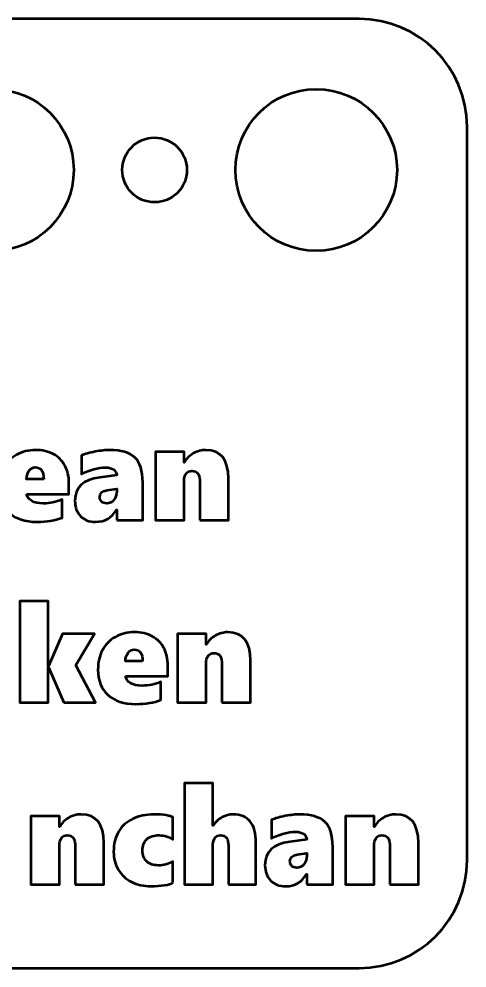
# Model space of a CAD drawing. Header units: centimetres. Extents: x -15.7 to 15.7, y -6.7 to 6.7.
# Drawn here: x 4.621 to 6.7, y -6.7 to -2.3 of the extents above; entities that cross this region are included whole.
import ezdxf

# ---------------------------------------------------------------- set-up
doc = ezdxf.new("R2010")
doc.units = ezdxf.units.CM
doc.header["$MEASUREMENT"] = 0
doc.layers.add('Layer 1', color=7, linetype='Continuous')

msp = doc.modelspace()

# ---------------------------------------------------------------- linework, layer by layer
at = {"layer": 'Layer 1', "lineweight": 53}
for centre, major_axis in [((4.50001, -3.00001), (0, 0.37501)), ((6.00001, -3.00001), (0, 0.37501)), ((5.25, -3), (0, 0.15))]:
    msp.add_ellipse(centre, major_axis=major_axis, ratio=1, dxfattribs=at)
msp.add_open_spline([(2.3, -6.2), (2.3, -6.2), (2.3, -2.8), (2.3, -2.8), (2.3, -2.8), (2.3, -2.52386), (2.52386, -2.3), (2.8, -2.3), (2.8, -2.3), (2.8, -2.3), (6.2, -2.3), (6.2, -2.3), (6.2, -2.3), (6.47614, -2.3), (6.7, -2.52386), (6.7, -2.8), (6.7, -2.8), (6.7, -2.8), (6.7, -6.2), (6.7, -6.2), (6.7, -6.2), (6.7, -6.47614), (6.47614, -6.7), (6.2, -6.7), (6.2, -6.7), (6.2, -6.7), (2.8, -6.7), (2.8, -6.7), (2.8, -6.7), (2.52386, -6.7), (2.3, -6.47614), (2.3, -6.2)], degree=3, knots=[0, 0, 0, 0, 0.1111111, 0.1111111, 0.1111111, 0.1111111, 0.2222222, 0.2222222, 0.2222222, 0.2222222, 0.3333333, 0.3333333, 0.3333333, 0.3333333, 0.4444444, 0.4444444, 0.4444444, 0.4444444, 0.5555556, 0.5555556, 0.5555556, 0.5555556, 0.6666667, 0.6666667, 0.6666667, 0.6666667, 0.7777778, 0.7777778, 0.7777778, 0.7777778, 1, 1, 1, 1], dxfattribs=at)
at = {"layer": 'Layer 1', "color": 5, "lineweight": 53}
for points, knots in [([(4.65648, -4.50249), (4.6588, -4.51615), (4.66664, -4.52684), (4.68008, -4.53467), (4.68008, -4.53467), (4.69352, -4.54239), (4.7113, -4.54631), (4.73342, -4.54631), (4.73342, -4.54631), (4.76421, -4.54631), (4.79342, -4.54038), (4.82094, -4.52853), (4.82094, -4.52853), (4.82094, -4.52853), (4.82094, -4.61214), (4.82094, -4.61214), (4.82094, -4.61214), (4.78887, -4.62494), (4.75003, -4.6314), (4.70431, -4.6314), (4.70431, -4.6314), (4.64896, -4.6314), (4.60589, -4.61722), (4.57509, -4.58896), (4.57509, -4.58896), (4.54429, -4.5607), (4.52884, -4.52176), (4.52884, -4.47212), (4.52884, -4.47212), (4.52884, -4.43804), (4.53561, -4.40799), (4.54916, -4.38195), (4.54916, -4.38195), (4.56271, -4.35602), (4.58271, -4.3356), (4.60927, -4.32078), (4.60927, -4.32078), (4.63584, -4.30607), (4.66505, -4.29866), (4.69712, -4.29866), (4.69712, -4.29866), (4.72992, -4.29866), (4.75808, -4.30501), (4.78146, -4.31782), (4.78146, -4.31782), (4.80475, -4.33062), (4.82253, -4.34861), (4.83459, -4.37179), (4.83459, -4.37179), (4.84666, -4.39486), (4.85269, -4.42196), (4.85269, -4.45296), (4.85269, -4.45296), (4.85269, -4.45296), (4.85269, -4.50249), (4.85269, -4.50249), (4.85269, -4.50249), (4.85269, -4.50249), (4.65648, -4.50249), (4.65648, -4.50249)], [0, 0, 0, 0, 0.0625, 0.0625, 0.0625, 0.0625, 0.125, 0.125, 0.125, 0.125, 0.1875, 0.1875, 0.1875, 0.1875, 0.25, 0.25, 0.25, 0.25, 0.3125, 0.3125, 0.3125, 0.3125, 0.375, 0.375, 0.375, 0.375, 0.4375, 0.4375, 0.4375, 0.4375, 0.5, 0.5, 0.5, 0.5, 0.5625, 0.5625, 0.5625, 0.5625, 0.625, 0.625, 0.625, 0.625, 0.6875, 0.6875, 0.6875, 0.6875, 0.75, 0.75, 0.75, 0.75, 0.8125, 0.8125, 0.8125, 0.8125, 0.875, 0.875, 0.875, 0.875, 1, 1, 1, 1]), ([(5.07431, -4.62378), (5.07431, -4.62378), (5.07431, -4.57552), (5.07431, -4.57552), (5.07431, -4.57552), (5.07431, -4.57552), (5.07304, -4.57552), (5.07304, -4.57552), (5.07304, -4.57552), (5.05197, -4.61277), (5.0198, -4.6314), (4.97641, -4.6314), (4.97641, -4.6314), (4.94646, -4.6314), (4.92296, -4.62251), (4.90603, -4.60473), (4.90603, -4.60473), (4.8891, -4.58695), (4.88063, -4.56324), (4.88063, -4.5335), (4.88063, -4.5335), (4.88063, -4.47117), (4.91894, -4.43497), (4.99557, -4.42513), (4.99557, -4.42513), (4.99557, -4.42513), (5.07431, -4.41486), (5.07431, -4.41486), (5.07431, -4.41486), (5.07431, -4.40449), (5.06965, -4.39592), (5.06034, -4.38925), (5.06034, -4.38925), (5.05113, -4.38259), (5.03864, -4.3793), (5.02287, -4.3793), (5.02287, -4.3793), (4.98742, -4.3793), (4.94995, -4.38946), (4.91048, -4.40978), (4.91048, -4.40978), (4.91048, -4.40978), (4.91048, -4.32406), (4.91048, -4.32406), (4.91048, -4.32406), (4.92762, -4.31665), (4.9491, -4.31051), (4.97493, -4.30575), (4.97493, -4.30575), (5.00075, -4.30099), (5.02287, -4.29866), (5.04129, -4.29866), (5.04129, -4.29866), (5.09515, -4.29866), (5.13431, -4.3102), (5.15855, -4.33327), (5.15855, -4.33327), (5.18278, -4.35623), (5.19496, -4.39476), (5.19496, -4.44863), (5.19496, -4.44863), (5.19496, -4.44863), (5.19496, -4.62378), (5.19496, -4.62378), (5.19496, -4.62378), (5.19496, -4.62378), (5.07431, -4.62378), (5.07431, -4.62378)], [0, 0, 0, 0, 0.0555556, 0.0555556, 0.0555556, 0.0555556, 0.1111111, 0.1111111, 0.1111111, 0.1111111, 0.1666667, 0.1666667, 0.1666667, 0.1666667, 0.2222222, 0.2222222, 0.2222222, 0.2222222, 0.2777778, 0.2777778, 0.2777778, 0.2777778, 0.3333333, 0.3333333, 0.3333333, 0.3333333, 0.3888889, 0.3888889, 0.3888889, 0.3888889, 0.4444444, 0.4444444, 0.4444444, 0.4444444, 0.5, 0.5, 0.5, 0.5, 0.5555556, 0.5555556, 0.5555556, 0.5555556, 0.6111111, 0.6111111, 0.6111111, 0.6111111, 0.6666667, 0.6666667, 0.6666667, 0.6666667, 0.7222222, 0.7222222, 0.7222222, 0.7222222, 0.7777778, 0.7777778, 0.7777778, 0.7777778, 0.8333333, 0.8333333, 0.8333333, 0.8333333, 0.8888889, 0.8888889, 0.8888889, 0.8888889, 1, 1, 1, 1]), ([(5.46039, -4.62378), (5.46039, -4.62378), (5.46039, -4.45042), (5.46039, -4.45042), (5.46039, -4.45042), (5.46039, -4.43074), (5.45743, -4.41666), (5.45161, -4.40809), (5.45161, -4.40809), (5.44568, -4.39952), (5.43615, -4.39518), (5.42293, -4.39518), (5.42293, -4.39518), (5.4116, -4.39518), (5.40271, -4.39962), (5.39636, -4.40851), (5.39636, -4.40851), (5.38991, -4.4174), (5.38673, -4.42883), (5.38673, -4.44259), (5.38673, -4.44259), (5.38673, -4.44259), (5.38673, -4.62378), (5.38673, -4.62378), (5.38673, -4.62378), (5.38673, -4.62378), (5.25465, -4.62378), (5.25465, -4.62378), (5.25465, -4.62378), (5.25465, -4.62378), (5.25465, -4.30628), (5.25465, -4.30628), (5.25465, -4.30628), (5.25465, -4.30628), (5.38673, -4.30628), (5.38673, -4.30628), (5.38673, -4.30628), (5.38673, -4.30628), (5.38673, -4.35581), (5.38673, -4.35581), (5.38673, -4.35581), (5.38673, -4.35581), (5.388, -4.35581), (5.388, -4.35581), (5.388, -4.35581), (5.39848, -4.33771), (5.41266, -4.32364), (5.43044, -4.31369), (5.43044, -4.31369), (5.44822, -4.30363), (5.46748, -4.29866), (5.48833, -4.29866), (5.48833, -4.29866), (5.55776, -4.29866), (5.59247, -4.34247), (5.59247, -4.4301), (5.59247, -4.4301), (5.59247, -4.4301), (5.59247, -4.62378), (5.59247, -4.62378), (5.59247, -4.62378), (5.59247, -4.62378), (5.46039, -4.62378), (5.46039, -4.62378)], [0, 0, 0, 0, 0.0588235, 0.0588235, 0.0588235, 0.0588235, 0.1176471, 0.1176471, 0.1176471, 0.1176471, 0.1764706, 0.1764706, 0.1764706, 0.1764706, 0.2352941, 0.2352941, 0.2352941, 0.2352941, 0.2941176, 0.2941176, 0.2941176, 0.2941176, 0.3529412, 0.3529412, 0.3529412, 0.3529412, 0.4117647, 0.4117647, 0.4117647, 0.4117647, 0.4705882, 0.4705882, 0.4705882, 0.4705882, 0.5294118, 0.5294118, 0.5294118, 0.5294118, 0.5882353, 0.5882353, 0.5882353, 0.5882353, 0.6470588, 0.6470588, 0.6470588, 0.6470588, 0.7058824, 0.7058824, 0.7058824, 0.7058824, 0.7647059, 0.7647059, 0.7647059, 0.7647059, 0.8235294, 0.8235294, 0.8235294, 0.8235294, 0.8823529, 0.8823529, 0.8823529, 0.8823529, 1, 1, 1, 1]), ([(4.73585, -4.43328), (4.73585, -4.39687), (4.72273, -4.37867), (4.69648, -4.37867), (4.69648, -4.37867), (4.68547, -4.37867), (4.67637, -4.38364), (4.66886, -4.39359), (4.66886, -4.39359), (4.66145, -4.40365), (4.65711, -4.41677), (4.65584, -4.43328), (4.65584, -4.43328), (4.65584, -4.43328), (4.73585, -4.43328), (4.73585, -4.43328)], [0, 0, 0, 0, 0.2, 0.2, 0.2, 0.2, 0.4, 0.4, 0.4, 0.4, 0.6, 0.6, 0.6, 0.6, 1, 1, 1, 1]), ([(4.9962, -4.51594), (4.9962, -4.52461), (4.99895, -4.5317), (5.00446, -4.53731), (5.00446, -4.53731), (5.00985, -4.54292), (5.01768, -4.54567), (5.02784, -4.54567), (5.02784, -4.54567), (5.04171, -4.54567), (5.05282, -4.54049), (5.06139, -4.53012), (5.06139, -4.53012), (5.06997, -4.51985), (5.07431, -4.50662), (5.07431, -4.49043), (5.07431, -4.49043), (5.07431, -4.49043), (5.07431, -4.47836), (5.07431, -4.47836), (5.07431, -4.47836), (5.07431, -4.47836), (5.02964, -4.48461), (5.02964, -4.48461), (5.02964, -4.48461), (5.00731, -4.48831), (4.9962, -4.49868), (4.9962, -4.51594)], [0, 0, 0, 0, 0.125, 0.125, 0.125, 0.125, 0.25, 0.25, 0.25, 0.25, 0.375, 0.375, 0.375, 0.375, 0.5, 0.5, 0.5, 0.5, 0.625, 0.625, 0.625, 0.625, 0.75, 0.75, 0.75, 0.75, 1, 1, 1, 1]), ([(4.82888, -5.46844), (4.82888, -5.46844), (4.75829, -5.30524), (4.75829, -5.30524), (4.75829, -5.30524), (4.75829, -5.30524), (4.75702, -5.30524), (4.75702, -5.30524), (4.75702, -5.30524), (4.75702, -5.30524), (4.75702, -5.46844), (4.75702, -5.46844), (4.75702, -5.46844), (4.75702, -5.46844), (4.62494, -5.46844), (4.62494, -5.46844), (4.62494, -5.46844), (4.62494, -5.46844), (4.62494, -4.99854), (4.62494, -4.99854), (4.62494, -4.99854), (4.62494, -4.99854), (4.75702, -4.99854), (4.75702, -4.99854), (4.75702, -4.99854), (4.75702, -4.99854), (4.75702, -5.30016), (4.75702, -5.30016), (4.75702, -5.30016), (4.75702, -5.30016), (4.75829, -5.30016), (4.75829, -5.30016), (4.75829, -5.30016), (4.75829, -5.30016), (4.82243, -5.15094), (4.82243, -5.15094), (4.82243, -5.15094), (4.82243, -5.15094), (4.97112, -5.15094), (4.97112, -5.15094), (4.97112, -5.15094), (4.97112, -5.15094), (4.88529, -5.29635), (4.88529, -5.29635), (4.88529, -5.29635), (4.88529, -5.29635), (4.9761, -5.46844), (4.9761, -5.46844), (4.9761, -5.46844), (4.9761, -5.46844), (4.82888, -5.46844), (4.82888, -5.46844)], [0, 0, 0, 0, 0.0714286, 0.0714286, 0.0714286, 0.0714286, 0.1428571, 0.1428571, 0.1428571, 0.1428571, 0.2142857, 0.2142857, 0.2142857, 0.2142857, 0.2857143, 0.2857143, 0.2857143, 0.2857143, 0.3571429, 0.3571429, 0.3571429, 0.3571429, 0.4285714, 0.4285714, 0.4285714, 0.4285714, 0.5, 0.5, 0.5, 0.5, 0.5714286, 0.5714286, 0.5714286, 0.5714286, 0.6428571, 0.6428571, 0.6428571, 0.6428571, 0.7142857, 0.7142857, 0.7142857, 0.7142857, 0.7857143, 0.7857143, 0.7857143, 0.7857143, 0.8571429, 0.8571429, 0.8571429, 0.8571429, 1, 1, 1, 1]), ([(5.11506, -5.34715), (5.11738, -5.36081), (5.12522, -5.3715), (5.13866, -5.37933), (5.13866, -5.37933), (5.1521, -5.38705), (5.16988, -5.39097), (5.192, -5.39097), (5.192, -5.39097), (5.22279, -5.39097), (5.252, -5.38504), (5.27952, -5.37319), (5.27952, -5.37319), (5.27952, -5.37319), (5.27952, -5.4568), (5.27952, -5.4568), (5.27952, -5.4568), (5.24745, -5.4696), (5.20861, -5.47606), (5.16289, -5.47606), (5.16289, -5.47606), (5.10754, -5.47606), (5.06447, -5.46188), (5.03367, -5.43362), (5.03367, -5.43362), (5.00287, -5.40536), (4.98742, -5.36642), (4.98742, -5.31678), (4.98742, -5.31678), (4.98742, -5.2827), (4.99419, -5.25265), (5.00774, -5.22661), (5.00774, -5.22661), (5.02129, -5.20068), (5.04129, -5.18026), (5.06785, -5.16544), (5.06785, -5.16544), (5.09442, -5.15073), (5.12363, -5.14332), (5.1557, -5.14332), (5.1557, -5.14332), (5.1885, -5.14332), (5.21666, -5.14967), (5.24004, -5.16248), (5.24004, -5.16248), (5.26333, -5.17528), (5.28111, -5.19327), (5.29317, -5.21645), (5.29317, -5.21645), (5.30524, -5.23952), (5.31127, -5.26662), (5.31127, -5.29762), (5.31127, -5.29762), (5.31127, -5.29762), (5.31127, -5.34715), (5.31127, -5.34715), (5.31127, -5.34715), (5.31127, -5.34715), (5.11506, -5.34715), (5.11506, -5.34715)], [0, 0, 0, 0, 0.0625, 0.0625, 0.0625, 0.0625, 0.125, 0.125, 0.125, 0.125, 0.1875, 0.1875, 0.1875, 0.1875, 0.25, 0.25, 0.25, 0.25, 0.3125, 0.3125, 0.3125, 0.3125, 0.375, 0.375, 0.375, 0.375, 0.4375, 0.4375, 0.4375, 0.4375, 0.5, 0.5, 0.5, 0.5, 0.5625, 0.5625, 0.5625, 0.5625, 0.625, 0.625, 0.625, 0.625, 0.6875, 0.6875, 0.6875, 0.6875, 0.75, 0.75, 0.75, 0.75, 0.8125, 0.8125, 0.8125, 0.8125, 0.875, 0.875, 0.875, 0.875, 1, 1, 1, 1]), ([(5.56273, -5.46844), (5.56273, -5.46844), (5.56273, -5.29508), (5.56273, -5.29508), (5.56273, -5.29508), (5.56273, -5.2754), (5.55977, -5.26132), (5.55395, -5.25275), (5.55395, -5.25275), (5.54802, -5.24418), (5.53849, -5.23984), (5.52527, -5.23984), (5.52527, -5.23984), (5.51394, -5.23984), (5.50505, -5.24428), (5.4987, -5.25317), (5.4987, -5.25317), (5.49225, -5.26206), (5.48907, -5.27349), (5.48907, -5.28725), (5.48907, -5.28725), (5.48907, -5.28725), (5.48907, -5.46844), (5.48907, -5.46844), (5.48907, -5.46844), (5.48907, -5.46844), (5.35699, -5.46844), (5.35699, -5.46844), (5.35699, -5.46844), (5.35699, -5.46844), (5.35699, -5.15094), (5.35699, -5.15094), (5.35699, -5.15094), (5.35699, -5.15094), (5.48907, -5.15094), (5.48907, -5.15094), (5.48907, -5.15094), (5.48907, -5.15094), (5.48907, -5.20047), (5.48907, -5.20047), (5.48907, -5.20047), (5.48907, -5.20047), (5.49034, -5.20047), (5.49034, -5.20047), (5.49034, -5.20047), (5.50082, -5.18237), (5.515, -5.1683), (5.53278, -5.15835), (5.53278, -5.15835), (5.55056, -5.14829), (5.56982, -5.14332), (5.59067, -5.14332), (5.59067, -5.14332), (5.6601, -5.14332), (5.69481, -5.18713), (5.69481, -5.27476), (5.69481, -5.27476), (5.69481, -5.27476), (5.69481, -5.46844), (5.69481, -5.46844), (5.69481, -5.46844), (5.69481, -5.46844), (5.56273, -5.46844), (5.56273, -5.46844)], [0, 0, 0, 0, 0.0588235, 0.0588235, 0.0588235, 0.0588235, 0.1176471, 0.1176471, 0.1176471, 0.1176471, 0.1764706, 0.1764706, 0.1764706, 0.1764706, 0.2352941, 0.2352941, 0.2352941, 0.2352941, 0.2941176, 0.2941176, 0.2941176, 0.2941176, 0.3529412, 0.3529412, 0.3529412, 0.3529412, 0.4117647, 0.4117647, 0.4117647, 0.4117647, 0.4705882, 0.4705882, 0.4705882, 0.4705882, 0.5294118, 0.5294118, 0.5294118, 0.5294118, 0.5882353, 0.5882353, 0.5882353, 0.5882353, 0.6470588, 0.6470588, 0.6470588, 0.6470588, 0.7058824, 0.7058824, 0.7058824, 0.7058824, 0.7647059, 0.7647059, 0.7647059, 0.7647059, 0.8235294, 0.8235294, 0.8235294, 0.8235294, 0.8823529, 0.8823529, 0.8823529, 0.8823529, 1, 1, 1, 1]), ([(5.19443, -5.27794), (5.19443, -5.24153), (5.18131, -5.22333), (5.15506, -5.22333), (5.15506, -5.22333), (5.14405, -5.22333), (5.13495, -5.2283), (5.12744, -5.23825), (5.12744, -5.23825), (5.12003, -5.24831), (5.11569, -5.26143), (5.11442, -5.27794), (5.11442, -5.27794), (5.11442, -5.27794), (5.19443, -5.27794), (5.19443, -5.27794)], [0, 0, 0, 0, 0.2, 0.2, 0.2, 0.2, 0.4, 0.4, 0.4, 0.4, 0.6, 0.6, 0.6, 0.6, 1, 1, 1, 1]), ([(5.59284, -6.3131), (5.59284, -6.3131), (5.59284, -6.13191), (5.59284, -6.13191), (5.59284, -6.13191), (5.59284, -6.10027), (5.58078, -6.0845), (5.55665, -6.0845), (5.55665, -6.0845), (5.5449, -6.0845), (5.5359, -6.08894), (5.52976, -6.09794), (5.52976, -6.09794), (5.52352, -6.10694), (5.52045, -6.11847), (5.52045, -6.13255), (5.52045, -6.13255), (5.52045, -6.13255), (5.52045, -6.3131), (5.52045, -6.3131), (5.52045, -6.3131), (5.52045, -6.3131), (5.38837, -6.3131), (5.38837, -6.3131), (5.38837, -6.3131), (5.38837, -6.3131), (5.38837, -5.8432), (5.38837, -5.8432), (5.38837, -5.8432), (5.38837, -5.8432), (5.52045, -5.8432), (5.52045, -5.8432), (5.52045, -5.8432), (5.52045, -5.8432), (5.52045, -6.03878), (5.52045, -6.03878), (5.52045, -6.03878), (5.52045, -6.03878), (5.52172, -6.03878), (5.52172, -6.03878), (5.52172, -6.03878), (5.53304, -6.02248), (5.5468, -6.00989), (5.563, -6.0011), (5.563, -6.0011), (5.57919, -5.99232), (5.59665, -5.98798), (5.61517, -5.98798), (5.61517, -5.98798), (5.64946, -5.98798), (5.6756, -5.99899), (5.69349, -6.021), (5.69349, -6.021), (5.71148, -6.04301), (5.72048, -6.0754), (5.72048, -6.11815), (5.72048, -6.11815), (5.72048, -6.11815), (5.72048, -6.3131), (5.72048, -6.3131), (5.72048, -6.3131), (5.72048, -6.3131), (5.59284, -6.3131), (5.59284, -6.3131)], [0, 0, 0, 0, 0.0588235, 0.0588235, 0.0588235, 0.0588235, 0.1176471, 0.1176471, 0.1176471, 0.1176471, 0.1764706, 0.1764706, 0.1764706, 0.1764706, 0.2352941, 0.2352941, 0.2352941, 0.2352941, 0.2941176, 0.2941176, 0.2941176, 0.2941176, 0.3529412, 0.3529412, 0.3529412, 0.3529412, 0.4117647, 0.4117647, 0.4117647, 0.4117647, 0.4705882, 0.4705882, 0.4705882, 0.4705882, 0.5294118, 0.5294118, 0.5294118, 0.5294118, 0.5882353, 0.5882353, 0.5882353, 0.5882353, 0.6470588, 0.6470588, 0.6470588, 0.6470588, 0.7058824, 0.7058824, 0.7058824, 0.7058824, 0.7647059, 0.7647059, 0.7647059, 0.7647059, 0.8235294, 0.8235294, 0.8235294, 0.8235294, 0.8823529, 0.8823529, 0.8823529, 0.8823529, 1, 1, 1, 1]), ([(4.88217, -6.3131), (4.88217, -6.3131), (4.88217, -6.13974), (4.88217, -6.13974), (4.88217, -6.13974), (4.88217, -6.12006), (4.87921, -6.10598), (4.87339, -6.09741), (4.87339, -6.09741), (4.86746, -6.08884), (4.85793, -6.0845), (4.84471, -6.0845), (4.84471, -6.0845), (4.83338, -6.0845), (4.82449, -6.08894), (4.81814, -6.09783), (4.81814, -6.09783), (4.81169, -6.10672), (4.80851, -6.11815), (4.80851, -6.13191), (4.80851, -6.13191), (4.80851, -6.13191), (4.80851, -6.3131), (4.80851, -6.3131), (4.80851, -6.3131), (4.80851, -6.3131), (4.67643, -6.3131), (4.67643, -6.3131), (4.67643, -6.3131), (4.67643, -6.3131), (4.67643, -5.9956), (4.67643, -5.9956), (4.67643, -5.9956), (4.67643, -5.9956), (4.80851, -5.9956), (4.80851, -5.9956), (4.80851, -5.9956), (4.80851, -5.9956), (4.80851, -6.04513), (4.80851, -6.04513), (4.80851, -6.04513), (4.80851, -6.04513), (4.80978, -6.04513), (4.80978, -6.04513), (4.80978, -6.04513), (4.82026, -6.02703), (4.83444, -6.01296), (4.85222, -6.00301), (4.85222, -6.00301), (4.87, -5.99295), (4.88926, -5.98798), (4.91011, -5.98798), (4.91011, -5.98798), (4.97954, -5.98798), (5.01425, -6.03179), (5.01425, -6.11942), (5.01425, -6.11942), (5.01425, -6.11942), (5.01425, -6.3131), (5.01425, -6.3131), (5.01425, -6.3131), (5.01425, -6.3131), (4.88217, -6.3131), (4.88217, -6.3131)], [0, 0, 0, 0, 0.0588235, 0.0588235, 0.0588235, 0.0588235, 0.1176471, 0.1176471, 0.1176471, 0.1176471, 0.1764706, 0.1764706, 0.1764706, 0.1764706, 0.2352941, 0.2352941, 0.2352941, 0.2352941, 0.2941176, 0.2941176, 0.2941176, 0.2941176, 0.3529412, 0.3529412, 0.3529412, 0.3529412, 0.4117647, 0.4117647, 0.4117647, 0.4117647, 0.4705882, 0.4705882, 0.4705882, 0.4705882, 0.5294118, 0.5294118, 0.5294118, 0.5294118, 0.5882353, 0.5882353, 0.5882353, 0.5882353, 0.6470588, 0.6470588, 0.6470588, 0.6470588, 0.7058824, 0.7058824, 0.7058824, 0.7058824, 0.7647059, 0.7647059, 0.7647059, 0.7647059, 0.8235294, 0.8235294, 0.8235294, 0.8235294, 0.8823529, 0.8823529, 0.8823529, 0.8823529, 1, 1, 1, 1]), ([(5.33556, -6.304), (5.32709, -6.30897), (5.31376, -6.31299), (5.29556, -6.31606), (5.29556, -6.31606), (5.27735, -6.31913), (5.2564, -6.32072), (5.23269, -6.32072), (5.23269, -6.32072), (5.19914, -6.32072), (5.16919, -6.31395), (5.14294, -6.3004), (5.14294, -6.3004), (5.11659, -6.28685), (5.09617, -6.26791), (5.08167, -6.24357), (5.08167, -6.24357), (5.06717, -6.21923), (5.05997, -6.19181), (5.05997, -6.16144), (5.05997, -6.16144), (5.05997, -6.12514), (5.0677, -6.09402), (5.08304, -6.0681), (5.08304, -6.0681), (5.09849, -6.04217), (5.1204, -6.02227), (5.14898, -6.00862), (5.14898, -6.00862), (5.17745, -5.99486), (5.21057, -5.98798), (5.24814, -5.98798), (5.24814, -5.98798), (5.26878, -5.98798), (5.28741, -5.98936), (5.30381, -5.992), (5.30381, -5.992), (5.32021, -5.99465), (5.3308, -5.99782), (5.33556, -6.00131), (5.33556, -6.00131), (5.33556, -6.00131), (5.33556, -6.10418), (5.33556, -6.10418), (5.33556, -6.10418), (5.329, -6.099), (5.31947, -6.09445), (5.30709, -6.09043), (5.30709, -6.09043), (5.29471, -6.08651), (5.28317, -6.0845), (5.2727, -6.0845), (5.2727, -6.0845), (5.24687, -6.0845), (5.22729, -6.09064), (5.21396, -6.10302), (5.21396, -6.10302), (5.20062, -6.1153), (5.19396, -6.13265), (5.19396, -6.15498), (5.19396, -6.15498), (5.19396, -6.17689), (5.20052, -6.19393), (5.21364, -6.206), (5.21364, -6.206), (5.22676, -6.21817), (5.24476, -6.2242), (5.26772, -6.2242), (5.26772, -6.2242), (5.29227, -6.2242), (5.31492, -6.21827), (5.33556, -6.20642), (5.33556, -6.20642), (5.33556, -6.20642), (5.33556, -6.304), (5.33556, -6.304)], [0, 0, 0, 0, 0.05, 0.05, 0.05, 0.05, 0.1, 0.1, 0.1, 0.1, 0.15, 0.15, 0.15, 0.15, 0.2, 0.2, 0.2, 0.2, 0.25, 0.25, 0.25, 0.25, 0.3, 0.3, 0.3, 0.3, 0.35, 0.35, 0.35, 0.35, 0.4, 0.4, 0.4, 0.4, 0.45, 0.45, 0.45, 0.45, 0.5, 0.5, 0.5, 0.5, 0.55, 0.55, 0.55, 0.55, 0.6, 0.6, 0.6, 0.6, 0.65, 0.65, 0.65, 0.65, 0.7, 0.7, 0.7, 0.7, 0.75, 0.75, 0.75, 0.75, 0.8, 0.8, 0.8, 0.8, 0.85, 0.85, 0.85, 0.85, 0.9, 0.9, 0.9, 0.9, 1, 1, 1, 1]), ([(5.95617, -6.3131), (5.95617, -6.3131), (5.95617, -6.26484), (5.95617, -6.26484), (5.95617, -6.26484), (5.95617, -6.26484), (5.9549, -6.26484), (5.9549, -6.26484), (5.9549, -6.26484), (5.93383, -6.30209), (5.90166, -6.32072), (5.85827, -6.32072), (5.85827, -6.32072), (5.82832, -6.32072), (5.80482, -6.31183), (5.78789, -6.29405), (5.78789, -6.29405), (5.77096, -6.27627), (5.76249, -6.25256), (5.76249, -6.22282), (5.76249, -6.22282), (5.76249, -6.16049), (5.8008, -6.12429), (5.87743, -6.11445), (5.87743, -6.11445), (5.87743, -6.11445), (5.95617, -6.10418), (5.95617, -6.10418), (5.95617, -6.10418), (5.95617, -6.09381), (5.95151, -6.08524), (5.9422, -6.07857), (5.9422, -6.07857), (5.93299, -6.07191), (5.9205, -6.06862), (5.90473, -6.06862), (5.90473, -6.06862), (5.86928, -6.06862), (5.83181, -6.07878), (5.79234, -6.0991), (5.79234, -6.0991), (5.79234, -6.0991), (5.79234, -6.01338), (5.79234, -6.01338), (5.79234, -6.01338), (5.80948, -6.00597), (5.83096, -5.99983), (5.85679, -5.99507), (5.85679, -5.99507), (5.88261, -5.99031), (5.90473, -5.98798), (5.92315, -5.98798), (5.92315, -5.98798), (5.97701, -5.98798), (6.01617, -5.99952), (6.04041, -6.02259), (6.04041, -6.02259), (6.06464, -6.04555), (6.07682, -6.08408), (6.07682, -6.13795), (6.07682, -6.13795), (6.07682, -6.13795), (6.07682, -6.3131), (6.07682, -6.3131), (6.07682, -6.3131), (6.07682, -6.3131), (5.95617, -6.3131), (5.95617, -6.3131)], [0, 0, 0, 0, 0.0555556, 0.0555556, 0.0555556, 0.0555556, 0.1111111, 0.1111111, 0.1111111, 0.1111111, 0.1666667, 0.1666667, 0.1666667, 0.1666667, 0.2222222, 0.2222222, 0.2222222, 0.2222222, 0.2777778, 0.2777778, 0.2777778, 0.2777778, 0.3333333, 0.3333333, 0.3333333, 0.3333333, 0.3888889, 0.3888889, 0.3888889, 0.3888889, 0.4444444, 0.4444444, 0.4444444, 0.4444444, 0.5, 0.5, 0.5, 0.5, 0.5555556, 0.5555556, 0.5555556, 0.5555556, 0.6111111, 0.6111111, 0.6111111, 0.6111111, 0.6666667, 0.6666667, 0.6666667, 0.6666667, 0.7222222, 0.7222222, 0.7222222, 0.7222222, 0.7777778, 0.7777778, 0.7777778, 0.7777778, 0.8333333, 0.8333333, 0.8333333, 0.8333333, 0.8888889, 0.8888889, 0.8888889, 0.8888889, 1, 1, 1, 1]), ([(6.34225, -6.3131), (6.34225, -6.3131), (6.34225, -6.13974), (6.34225, -6.13974), (6.34225, -6.13974), (6.34225, -6.12006), (6.33929, -6.10598), (6.33347, -6.09741), (6.33347, -6.09741), (6.32754, -6.08884), (6.31801, -6.0845), (6.30479, -6.0845), (6.30479, -6.0845), (6.29346, -6.0845), (6.28457, -6.08894), (6.27822, -6.09783), (6.27822, -6.09783), (6.27177, -6.10672), (6.26859, -6.11815), (6.26859, -6.13191), (6.26859, -6.13191), (6.26859, -6.13191), (6.26859, -6.3131), (6.26859, -6.3131), (6.26859, -6.3131), (6.26859, -6.3131), (6.13651, -6.3131), (6.13651, -6.3131), (6.13651, -6.3131), (6.13651, -6.3131), (6.13651, -5.9956), (6.13651, -5.9956), (6.13651, -5.9956), (6.13651, -5.9956), (6.26859, -5.9956), (6.26859, -5.9956), (6.26859, -5.9956), (6.26859, -5.9956), (6.26859, -6.04513), (6.26859, -6.04513), (6.26859, -6.04513), (6.26859, -6.04513), (6.26986, -6.04513), (6.26986, -6.04513), (6.26986, -6.04513), (6.28034, -6.02703), (6.29452, -6.01296), (6.3123, -6.00301), (6.3123, -6.00301), (6.33008, -5.99295), (6.34934, -5.98798), (6.37019, -5.98798), (6.37019, -5.98798), (6.43962, -5.98798), (6.47433, -6.03179), (6.47433, -6.11942), (6.47433, -6.11942), (6.47433, -6.11942), (6.47433, -6.3131), (6.47433, -6.3131), (6.47433, -6.3131), (6.47433, -6.3131), (6.34225, -6.3131), (6.34225, -6.3131)], [0, 0, 0, 0, 0.0588235, 0.0588235, 0.0588235, 0.0588235, 0.1176471, 0.1176471, 0.1176471, 0.1176471, 0.1764706, 0.1764706, 0.1764706, 0.1764706, 0.2352941, 0.2352941, 0.2352941, 0.2352941, 0.2941176, 0.2941176, 0.2941176, 0.2941176, 0.3529412, 0.3529412, 0.3529412, 0.3529412, 0.4117647, 0.4117647, 0.4117647, 0.4117647, 0.4705882, 0.4705882, 0.4705882, 0.4705882, 0.5294118, 0.5294118, 0.5294118, 0.5294118, 0.5882353, 0.5882353, 0.5882353, 0.5882353, 0.6470588, 0.6470588, 0.6470588, 0.6470588, 0.7058824, 0.7058824, 0.7058824, 0.7058824, 0.7647059, 0.7647059, 0.7647059, 0.7647059, 0.8235294, 0.8235294, 0.8235294, 0.8235294, 0.8823529, 0.8823529, 0.8823529, 0.8823529, 1, 1, 1, 1]), ([(5.87806, -6.20526), (5.87806, -6.21393), (5.88081, -6.22102), (5.88632, -6.22663), (5.88632, -6.22663), (5.89171, -6.23224), (5.89954, -6.23499), (5.9097, -6.23499), (5.9097, -6.23499), (5.92357, -6.23499), (5.93468, -6.22981), (5.94325, -6.21944), (5.94325, -6.21944), (5.95183, -6.20917), (5.95617, -6.19594), (5.95617, -6.17975), (5.95617, -6.17975), (5.95617, -6.17975), (5.95617, -6.16768), (5.95617, -6.16768), (5.95617, -6.16768), (5.95617, -6.16768), (5.9115, -6.17393), (5.9115, -6.17393), (5.9115, -6.17393), (5.88917, -6.17763), (5.87806, -6.188), (5.87806, -6.20526)], [0, 0, 0, 0, 0.125, 0.125, 0.125, 0.125, 0.25, 0.25, 0.25, 0.25, 0.375, 0.375, 0.375, 0.375, 0.5, 0.5, 0.5, 0.5, 0.625, 0.625, 0.625, 0.625, 0.75, 0.75, 0.75, 0.75, 1, 1, 1, 1])]:
    msp.add_open_spline(points, degree=3, knots=knots, dxfattribs=at)

doc.saveas('drawing.dxf')
